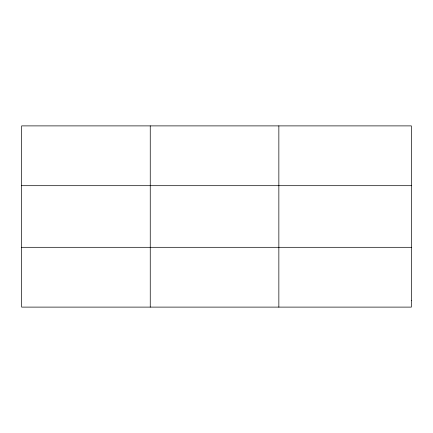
<?xml version="1.0" encoding="UTF-8"?>
<svg xmlns="http://www.w3.org/2000/svg" width="433" height="433" viewBox="0 0 433 433"><rect width="100%" height="100%" fill="white"/><g stroke="black" fill="none" stroke-linecap="round" stroke-linejoin="round"><path stroke-width="0.65" d="M150.251 307.111L150.251 125.889M278.852 307.111L278.852 125.889M21.65 185.692L411.35 185.692M21.65 247.308L411.35 247.308M411.35 300.464L411.35 307.111L21.65 307.111L21.65 125.889L411.35 125.889L411.35 300.464"/></g></svg>
